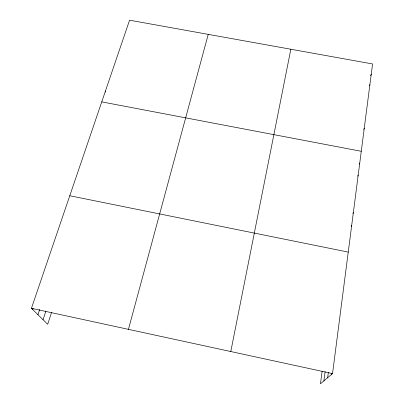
<?xml version="1.0" encoding="UTF-8"?>
<svg xmlns="http://www.w3.org/2000/svg" width="404" height="404" viewBox="0 0 404 404"><rect width="100%" height="100%" fill="white"/><g stroke="black" fill="none" stroke-linecap="round" stroke-linejoin="round"><path stroke-width="0.61" d="M331.568 374.412L331.724 373.21M322.16 371.17L320.438 383.8L332.532 373.599L372.569 63.953L129.568 20.2L31.431 308.318L47.692 324.261L51.52 312.524M327.664 377.705L328.386 372.225M323.887 380.891L325.129 371.619M230.79 351.541L290.84 49.237M128.442 329.351L208.237 34.365M43.046 319.705L45.894 311.085M37.966 314.721L39.744 309.413M32.724 309.585L33.118 308.424M370.63 75.725L371.241 74.225M369.483 85.658L369.887 84.673M363.741 129.437L364.246 128.305M359.242 164.14L359.747 163.095M357.691 176.129L358.196 175.114M352.854 213.438L353.359 212.519M351.182 226.341L351.687 225.462M101.747 101.879L361.277 151.288M69.776 195.743L348.243 252.091M31.431 308.318L332.532 373.599M105.434 91.057L105.686 92.031"/></g></svg>
